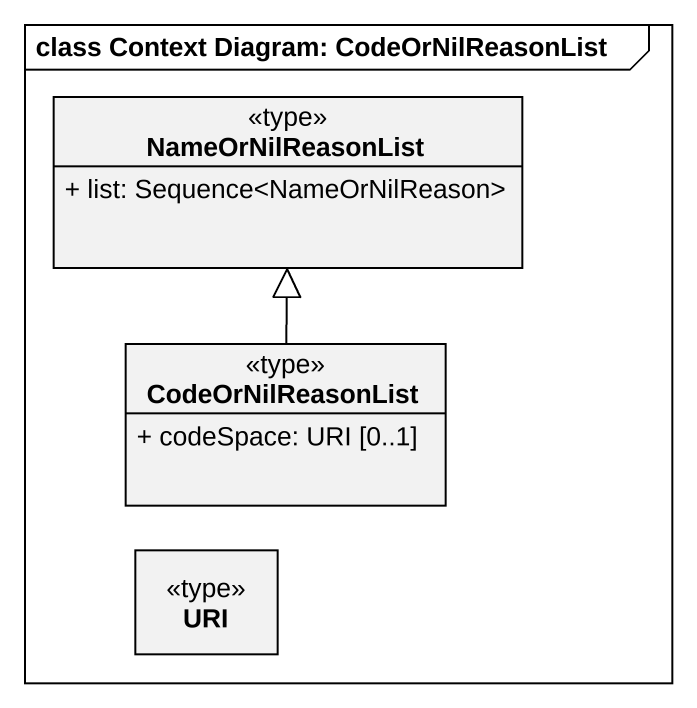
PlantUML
@startuml
mainframe class Context Diagram: CodeOrNilReasonList
hide circle
hide empty members
skinparam classAttributeIconSize 0
class NameOrNilReasonList <<type>> {
  + list: Sequence<NameOrNilReason>
}
class CodeOrNilReasonList <<type>> {
  + codeSpace: URI [0..1]
}
class URI <<type>>
CodeOrNilReasonList -up-|> NameOrNilReasonList
@enduml
